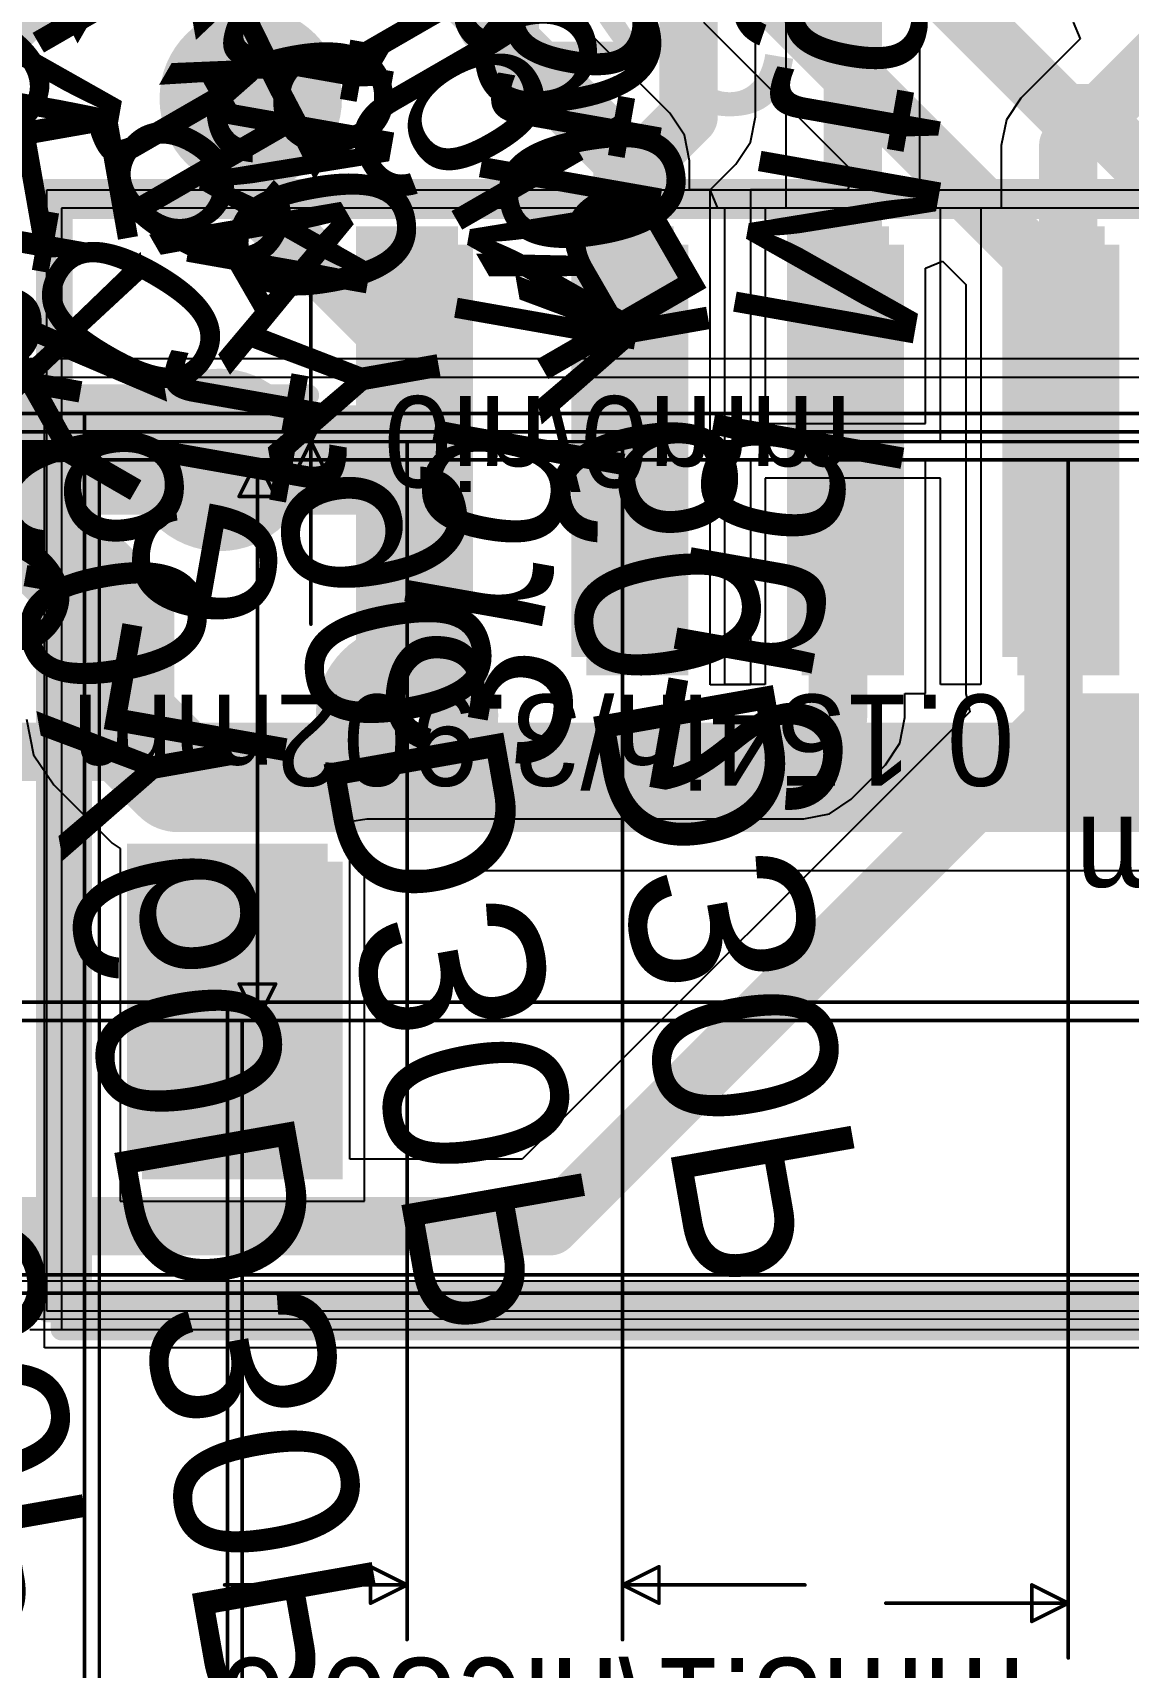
# Model space of a CAD drawing. Header units: millimetres. Extents: x 44.3 to 117.6, y 98.8 to 161.5.
# Drawn here: x 80.27 to 87.9, y 108.94 to 120.32 of the extents above; entities that cross this region are included whole.
import ezdxf

# ---------------------------------------------------------------- set-up
doc = ezdxf.new("R2010")
doc.units = ezdxf.units.MM
for name, color, linetype in [('BottomLayer', 5, 'Continuous'), ('BottomOverlay', 54, 'Continuous'), ('BottomPaste', 16, 'Continuous'), ('BottomSolder', 6, 'Continuous'), ('KeepOutLayer', 6, 'Continuous'), ('Mechanical13', 56, 'Continuous'), ('Mechanical15', 56, 'Continuous'), ('Mechanical5', 56, 'Continuous'), ('Mechanical7', 56, 'Continuous'), ('TopLayer', 1, 'Continuous'), ('TopOverlay', 2, 'Continuous'), ('TopPaste', 8, 'Continuous'), ('TopSolder', 216, 'Continuous'), ('ViaHoleLayer', 16, 'Continuous')]:
    doc.layers.add(name, color=color, linetype=linetype)
doc.styles.add('Arial', font='arial.ttf', dxfattribs={"height": 0.2})

# ---------------------------------------------------------------- blocks, each defined once
blk = doc.blocks.new('CONN_S5B_ZR_SM4A_TF_JST_B_6')
at = {"layer": 'Mechanical7', "text_generation_flag": 2}
for s, p in [('Alt Padstyle 2: OX90Y60D30P', (-5.57250346, 18.8976)), ('Alt Padstyle 1: OX60Y90D30P', (-5.57250346, 16.99260254)), ('Right Mtg Padstyle: EX60Y60D30P', (-6.84250346, 15.0876)), ('Left Mtg Padstyle: EX60Y60D30P', (-6.52500092, 13.1826)), ('3rd Mtg Padstyle: EX70Y70D70P', (-6.207500919999999, 11.2776)), ('2nd Mtg Padstyle: EX70Y70D70P', (-6.207500919999999, 9.372599999999998))]:
    blk.add_text(s, height=1.27, rotation=180, dxfattribs=at).set_placement(p)
blk = doc.blocks.new('CONN_S5B_ZR_SM4A_TF_JST_B_7')
at = {"layer": 'Mechanical7', "text_generation_flag": 2}
for s, p in [('Alt Padstyle 1: OX60Y90D30P', (-5.57250092, 16.9926)), ('Right Mtg Padstyle: EX60Y60D30P', (-6.84250092, 15.0876))]:
    blk.add_text(s, height=1.27, rotation=180, dxfattribs=at).set_placement(p)
blk = doc.blocks.new('CONN_S5B_ZR_SM4A_TF_JST_B_8')
at = {"layer": 'Mechanical7', "const_width": 0.0254}
for points in [[(10.7851194, -2.54e-06), (10.7851194, 1.26999746)], [(10.6581194, 0.25399746), (10.9121194, 0.25399746)], [(10.6581194, 0.25399746), (10.7851194, -2.54e-06)], [(10.7851194, -2.54e-06), (10.9121194, 0.25399746)], [(2.54e-05, -2.54e-06), (11.1661194, -2.54e-06)], [(2.54e-05, -2.54e-06), (11.1661194, -2.54e-06)], [(10.6581194, -0.25400254), (10.7851194, -2.54e-06)], [(10.7851194, -2.54e-06), (10.9121194, -0.25400254)], [(10.7851194, -1.27000254), (10.7851194, -2.54e-06)], [(10.6581194, -0.25400254), (10.9121194, -0.25400254)]]:
    blk.add_lwpolyline(points, dxfattribs=at)
at = {"layer": 'Mechanical7', "const_width": 0.0127}
for points in [[(10.7787694, 1.26999746, 1), (10.7914694, 1.26999746, 1)], [(10.6517694, 0.25399746, 1), (10.6644694, 0.25399746, 1)], [(10.6517694, 0.25399746, 1), (10.6644694, 0.25399746, 1)], [(10.9057694, 0.25399746, 1), (10.9184694, 0.25399746, 1)], [(10.9057694, 0.25399746, 1), (10.9184694, 0.25399746, 1)], [(10.7787694, -2.54e-06, 1), (10.7914694, -2.54e-06, 1)], [(10.7787694, -2.54e-06, 1), (10.7914694, -2.54e-06, 1)], [(10.7787694, -2.54e-06, 1), (10.7914694, -2.54e-06, 1)], [(10.7787694, -2.54e-06, 1), (10.7914694, -2.54e-06, 1)], [(10.7787694, -2.54e-06, 1), (10.7914694, -2.54e-06, 1)], [(10.7787694, -2.54e-06, 1), (10.7914694, -2.54e-06, 1)], [(11.1597694, -2.54e-06, 1), (11.1724694, -2.54e-06, 1)], [(11.1597694, -2.54e-06, 1), (11.1724694, -2.54e-06, 1)], [(10.6517694, -0.25400254, 1), (10.6644694, -0.25400254, 1)], [(10.6517694, -0.25400254, 1), (10.6644694, -0.25400254, 1)], [(10.9057694, -0.25400254, 1), (10.9184694, -0.25400254, 1)], [(10.9057694, -0.25400254, 1), (10.9184694, -0.25400254, 1)], [(10.7787694, -1.27000254, 1), (10.7914694, -1.27000254, 1)]]:
    blk.add_lwpolyline(points, format="xyb", close=True, dxfattribs=at)
at = {"layer": 'Mechanical7', "text_generation_flag": 2}
blk.add_text('0in/0mm', height=0.635, rotation=180, dxfattribs=at).set_placement((11.29309908, 0.3175))
blk = doc.blocks.new('CONN_S5B_ZR_SM4A_TF_JST_B_9')
at = {"layer": 'Mechanical7', "text_generation_flag": 2}
for s, p in [('Alt Padstyle 2: OX90Y60D30P', (-5.57250346, 18.8976)), ('Alt Padstyle 1: OX60Y90D30P', (-5.57250092, 16.9926)), ('Right Mtg Padstyle: EX60Y60D30P', (-6.84250092, 15.08759746)), ('Left Mtg Padstyle: EX60Y60D30P', (-6.52500092, 13.18259746))]:
    blk.add_text(s, height=1.27, rotation=-180, dxfattribs=at).set_placement(p)
blk = doc.blocks.new('CONN_S5B_ZR_SM4A_TF_JST_B_10')
at = {"layer": 'BottomLayer'}
for points in [[(-0.3555746, 1.49859746), (0.3556254, 1.49859746), (0.3556254, -1.49860254), (-0.3555746, -1.49860254)], [(1.144397, 1.49859746), (1.855597, 1.49859746), (1.855597, -1.49860254), (1.144397, -1.49860254)], [(2.6444194, 1.49859746), (3.3556194, 1.49859746), (3.3556194, -1.49860254), (2.6444194, -1.49860254)], [(4.144391, 1.49859746), (4.855591, 1.49859746), (4.855591, -1.49860254), (4.144391, -1.49860254)], [(-0.6531101999999998, -2.89870134), (-0.6531102000000001, -4.905301339999999), (-1.8469102, -4.905301339999999), (-1.8469102, -2.89870134)]]:
    blk.add_hatch(color=5, dxfattribs=at).paths.add_polyline_path(points)
at = {"layer": 'BottomPaste'}
for points in [[(-0.3555746, 1.49859746), (0.3556254, 1.49859746), (0.3556254, -1.49860254), (-0.3555746, -1.49860254)], [(1.144397, 1.49859746), (1.855597, 1.49859746), (1.855597, -1.49860254), (1.144397, -1.49860254)], [(2.6444194, 1.49859746), (3.3556194, 1.49859746), (3.3556194, -1.49860254), (2.6444194, -1.49860254)], [(4.144391, 1.49859746), (4.855591, 1.49859746), (4.855591, -1.49860254), (4.144391, -1.49860254)], [(-0.6531101999999998, -2.89870134), (-0.6531102000000001, -4.905301339999999), (-1.8469102, -4.905301339999999), (-1.8469102, -2.89870134)]]:
    blk.add_hatch(color=16, dxfattribs=at).paths.add_polyline_path(points)
at = {"layer": 'BottomSolder'}
for points in [[(-0.3555746, 1.49859746), (0.3556254, 1.49859746), (0.3556254, -1.49860254), (-0.3555746, -1.49860254)], [(1.144397, 1.49859746), (1.855597, 1.49859746), (1.855597, -1.49860254), (1.144397, -1.49860254)], [(2.6444194, 1.49859746), (3.3556194, 1.49859746), (3.3556194, -1.49860254), (2.6444194, -1.49860254)], [(4.144391, 1.49859746), (4.855591, 1.49859746), (4.855591, -1.49860254), (4.144391, -1.49860254)], [(-0.5515101999999998, -2.79710134), (-0.5515102000000002, -5.00690134), (-1.9485102, -5.00690134), (-1.9485102, -2.79710134)]]:
    blk.add_hatch(color=6, dxfattribs=at).paths.add_polyline_path(points)
at = {"layer": 'BottomOverlay', "const_width": 0.1524}
for points in [[(-2.3720806, -5.92597494), (-2.3720806, 0.32242506)], [(-2.3720806, 0.32242506), (-0.6883146, 0.32242506)], [(-2.3720806, -5.92597494), (8.372119399999999, -5.92597494)]]:
    blk.add_lwpolyline(points, dxfattribs=at)
at = {"layer": 'BottomOverlay', "const_width": 0.0762}
for points in [[(-2.4101806, 0.32242506, 1), (-2.3339806, 0.32242506, 1)], [(-2.4101806, 0.32242506, 1), (-2.3339806, 0.32242506, 1)], [(-0.7264145999999999, 0.32242506, 1), (-0.6502146, 0.32242506, 1)], [(-2.4101806, -5.92597494, 1), (-2.3339806, -5.92597494, 1)], [(-2.4101806, -5.92597494, 1), (-2.3339806, -5.92597494, 1)]]:
    blk.add_lwpolyline(points, format="xyb", close=True, dxfattribs=at)
at = {"layer": 'Mechanical13', "const_width": 0.0254}
for points in [[(-2.2450806, -5.79897494), (-2.2450806, 0.19542506)], [(-2.2450806, 0.19542506), (8.245119399999998, 0.19542506)], [(-2.2450806, -5.79897494), (8.245119399999998, -5.79897494)]]:
    blk.add_lwpolyline(points, dxfattribs=at)
at = {"layer": 'Mechanical13'}
for points, const_width in [([(-2.2514306, 0.19542506, 1), (-2.2387306, 0.19542506, 1)], 0.0127), ([(-2.2514306, 0.19542506, 1), (-2.2387306, 0.19542506, 1)], 0.0127), ([(0.3809999999999999, -1.905, 1), (-0.3809999999999999, -1.905, 1)], 0.508), ([(-0.508, -1.905, 1), (-0.254, -1.905, 1)], 0.254), ([(0.254, -1.905, 1), (0.508, -1.905, 1)], 0.254), ([(-2.2514306, -5.79897494, 1), (-2.2387306, -5.79897494, 1)], 0.0127), ([(-2.2514306, -5.79897494, 1), (-2.2387306, -5.79897494, 1)], 0.0127)]:
    blk.add_lwpolyline(points, format="xyb", close=True, dxfattribs=dict(at, const_width=const_width))
at = {"layer": 'Mechanical15'}
for p, q in [((-2.50730004, -6.05300034), (-2.50730004, 1.7526)), ((-2.50730004, 1.7526), (8.5072982, 1.7526)), ((8.5072982, -6.05300034), (-2.50730004, -6.05300034))]:
    blk.add_line(p, q, dxfattribs=at)
at = {"layer": 'Mechanical15', "const_width": 0.1524}
for points in [[(-2.5073102, 1.75259746), (8.5072982, 1.75259746)], [(-2.5073102, -6.052974939999999), (-2.5073102, 1.75259746)], [(-2.5073102, -6.052974939999999), (8.5072982, -6.052974939999999)]]:
    blk.add_lwpolyline(points, dxfattribs=at)
at = {"layer": 'Mechanical15', "const_width": 0.0762}
for points in [[(-2.5454102, 1.75259746, 1), (-2.4692102, 1.75259746, 1)], [(-2.5454102, 1.75259746, 1), (-2.4692102, 1.75259746, 1)], [(-2.5454102, -6.052974939999999, 1), (-2.4692102, -6.052974939999999, 1)], [(-2.5454102, -6.052974939999999, 1), (-2.4692102, -6.052974939999999, 1)]]:
    blk.add_lwpolyline(points, format="xyb", close=True, dxfattribs=at)
at = {"layer": 'Mechanical5'}
for p, q in [((8.62609908, 0.57639966), (-2.62610092, 0.57639966)), ((-2.62610092, -6.180000339999999), (8.62609908, -6.180000339999999))]:
    blk.add_line(p, q, dxfattribs=at)
at = {"layer": 'Mechanical7', "const_width": 0.0254}
for points in [[(-11.7783102, 0.19542506), (-2.2450806, 0.19542506)], [(-13.0483102, -2.54e-06), (3.0000194, -2.54e-06)], [(-4.7933102, -2.54e-06), (3.0000194, -2.54e-06)], [(2.54e-05, -2.54e-06), (11.1661194, -2.54e-06)], [(2.54e-05, -2.54e-06), (11.1661194, -2.54e-06)], [(2.54e-05, -8.33897494), (2.54e-05, -2.54e-06)], [(1.499997, -8.33897494), (1.499997, -2.54e-06)], [(-4.7933102, -3.90200134), (7.249998199999999, -3.90200134)], [(-1.2500102, -14.05397494), (-1.2500102, -3.90200134)], [(-13.0483102, -5.79897494), (-2.2450806, -5.79897494)], [(-11.7783102, -5.79897494), (-2.2450806, -5.79897494)], [(-2.2450806, -16.59397494), (-2.2450806, -5.79897494)], [(-0.2539745999999999, -8.084974939999999), (-0.2539745999999999, -7.83097494)], [(-0.2539745999999999, -7.83097494), (2.54e-05, -7.957974939999999)], [(1.499997, -7.957974939999999), (1.753997, -7.83097494)], [(1.753997, -8.084974939999999), (1.753997, -7.83097494)], [(-1.2699746, -7.957974939999999), (2.54e-05, -7.957974939999999)], [(-0.2539745999999999, -8.084974939999999), (2.54e-05, -7.957974939999999)], [(1.499997, -7.957974939999999), (1.753997, -8.084974939999999)], [(1.499997, -7.957974939999999), (2.769997, -7.957974939999999)]]:
    blk.add_lwpolyline(points, dxfattribs=at)
at = {"layer": 'Mechanical7', "const_width": 0.0127}
for points in [[(-2.2514306, 0.19542506, 1), (-2.2387306, 0.19542506, 1)], [(-0.006324599999999999, -2.54e-06, 1), (0.006375399999999999, -2.54e-06, 1)], [(-0.006324599999999999, -2.54e-06, 1), (0.006375399999999999, -2.54e-06, 1)], [(-0.006324599999999999, -2.54e-06, 1), (0.006375399999999999, -2.54e-06, 1)], [(1.493647, -2.54e-06, 1), (1.506347, -2.54e-06, 1)], [(2.993669399999999, -2.54e-06, 1), (3.0063694, -2.54e-06, 1)], [(2.993669399999999, -2.54e-06, 1), (3.0063694, -2.54e-06, 1)], [(-1.2563602, -3.90200134, 1), (-1.2436602, -3.90200134, 1)], [(-2.2514306, -5.79897494, 1), (-2.2387306, -5.79897494, 1)], [(-2.2514306, -5.79897494, 1), (-2.2387306, -5.79897494, 1)], [(-2.2514306, -5.79897494, 1), (-2.2387306, -5.79897494, 1)], [(-0.2603246, -7.83097494, 1), (-0.2476246, -7.83097494, 1)], [(-0.2603246, -7.83097494, 1), (-0.2476246, -7.83097494, 1)], [(1.747647, -7.83097494, 1), (1.760347, -7.83097494, 1)], [(1.747647, -7.83097494, 1), (1.760347, -7.83097494, 1)], [(-1.2763246, -7.957974939999999, 1), (-1.2636246, -7.957974939999999, 1)], [(-0.006324599999999999, -7.957974939999999, 1), (0.006375399999999999, -7.957974939999999, 1)], [(-0.006324599999999999, -7.957974939999999, 1), (0.006375399999999999, -7.957974939999999, 1)], [(-0.006324599999999999, -7.957974939999999, 1), (0.006375399999999999, -7.957974939999999, 1)], [(1.493647, -7.957974939999999, 1), (1.506347, -7.957974939999999, 1)], [(1.493647, -7.957974939999999, 1), (1.506347, -7.957974939999999, 1)], [(1.493647, -7.957974939999999, 1), (1.506347, -7.957974939999999, 1)], [(2.763647, -7.957974939999999, 1), (2.776347, -7.957974939999999, 1)], [(-0.2603246, -8.084974939999999, 1), (-0.2476246, -8.084974939999999, 1)], [(-0.2603246, -8.084974939999999, 1), (-0.2476246, -8.084974939999999, 1)], [(1.747647, -8.084974939999999, 1), (1.760347, -8.084974939999999, 1)], [(1.747647, -8.084974939999999, 1), (1.760347, -8.084974939999999, 1)], [(-0.006324599999999999, -8.33897494, 1), (0.006375399999999999, -8.33897494, 1)], [(1.493647, -8.33897494, 1), (1.506347, -8.33897494, 1)]]:
    blk.add_lwpolyline(points, format="xyb", close=True, dxfattribs=at)
at = {"layer": 'Mechanical7', "text_generation_flag": 2}
blk.add_text('0.059in/1.5mm', height=0.635, rotation=180, dxfattribs=at).set_placement((-1.3137515, -8.46600034))
blk = doc.blocks.new('CONN_S5B_ZR_SM4A_TF_JST_B_11')
at = {"layer": 'Mechanical7', "text_generation_flag": 2}
for s, p in [('Alt Padstyle 2: OX90Y60D30P', (-5.57250092, 18.8976)), ('Alt Padstyle 1: OX60Y90D30P', (-5.57250092, 16.9926)), ('Right Mtg Padstyle: EX60Y60D30P', (-6.84250092, 15.0876)), ('Left Mtg Padstyle: EX60Y60D30P', (-6.52499838, 13.18260254)), ('3rd Mtg Padstyle: EX70Y70D70P', (-6.20749838, 11.27760254)), ('2nd Mtg Padstyle: EX70Y70D70P', (-6.20749838, 9.372602539999999))]:
    blk.add_text(s, height=1.27, rotation=-180, dxfattribs=at).set_placement(p)
blk = doc.blocks.new('CONN_S5B_ZR_SM4A_TF_JST_12')
at = {"layer": 'TopLayer'}
for points in [[(6.653098200000001, 2.89870134), (6.653098200000001, 4.905301339999999), (7.8468982, 4.905301339999999), (7.8468982, 2.89870134)], [(1.144397, 1.49860254), (1.855597, 1.49860254), (1.855597, -1.49859746), (1.144397, -1.49859746)], [(2.6444194, 1.49860254), (3.3556194, 1.49860254), (3.3556194, -1.49859746), (2.6444194, -1.49859746)], [(4.144391, 1.49860254), (4.855591, 1.49860254), (4.855591, -1.49859746), (4.144391, -1.49859746)], [(5.644413399999999, 1.49860254), (6.3556134, 1.49860254), (6.3556134, -1.49859746), (5.644413399999999, -1.49859746)]]:
    blk.add_hatch(color=1, dxfattribs=at).paths.add_polyline_path(points)
at = {"layer": 'TopPaste'}
for points in [[(6.653098200000001, 2.89870134), (6.653098200000001, 4.905301339999999), (7.8468982, 4.905301339999999), (7.8468982, 2.89870134)], [(1.144397, 1.49860254), (1.855597, 1.49860254), (1.855597, -1.49859746), (1.144397, -1.49859746)], [(2.6444194, 1.49860254), (3.3556194, 1.49860254), (3.3556194, -1.49859746), (2.6444194, -1.49859746)], [(4.144391, 1.49860254), (4.855591, 1.49860254), (4.855591, -1.49859746), (4.144391, -1.49859746)], [(5.644413399999999, 1.49860254), (6.3556134, 1.49860254), (6.3556134, -1.49859746), (5.644413399999999, -1.49859746)]]:
    blk.add_hatch(color=8, dxfattribs=at).paths.add_polyline_path(points)
at = {"layer": 'TopSolder'}
for points in [[(6.5514982, 2.79710134), (6.5514982, 5.00690134), (7.9484982, 5.00690134), (7.9484982, 2.79710134)], [(1.144397, 1.49860254), (1.855597, 1.49860254), (1.855597, -1.49859746), (1.144397, -1.49859746)], [(2.6444194, 1.49860254), (3.3556194, 1.49860254), (3.3556194, -1.49859746), (2.6444194, -1.49859746)], [(4.144391, 1.49860254), (4.855591, 1.49860254), (4.855591, -1.49859746), (4.144391, -1.49859746)], [(5.644413399999999, 1.49860254), (6.3556134, 1.49860254), (6.3556134, -1.49859746), (5.644413399999999, -1.49859746)]]:
    blk.add_hatch(color=216, dxfattribs=at).paths.add_polyline_path(points)
at = {"layer": 'Mechanical13', "const_width": 0.0254}
for points in [[(8.245119399999998, 5.79897494), (-2.2450806, 5.79897494)], [(8.245119399999998, 5.79897494), (8.245119399999998, -0.19542506)], [(8.245119399999998, -0.19542506), (-2.2450806, -0.19542506)]]:
    blk.add_lwpolyline(points, dxfattribs=at)
at = {"layer": 'Mechanical13', "const_width": 0.0127}
for points in [[(8.2387694, 5.79897494, 1), (8.2514694, 5.79897494, 1)], [(8.2387694, 5.79897494, 1), (8.2514694, 5.79897494, 1)], [(8.2387694, -0.19542506, 1), (8.2514694, -0.19542506, 1)], [(8.2387694, -0.19542506, 1), (8.2514694, -0.19542506, 1)]]:
    blk.add_lwpolyline(points, format="xyb", close=True, dxfattribs=at)
at = {"layer": 'Mechanical15'}
for p, q in [((8.5072982, 6.05300034), (-2.50730004, 6.05300034)), ((8.5072982, -1.7526), (8.5072982, 6.05300034)), ((-2.50730004, -1.7526), (8.5072982, -1.7526))]:
    blk.add_line(p, q, dxfattribs=at)
at = {"layer": 'Mechanical15', "const_width": 0.1524}
for points in [[(8.5072982, 6.052974939999999), (-2.5073102, 6.052974939999999)], [(8.5072982, 6.052974939999999), (8.5072982, -1.75259746)], [(8.5072982, -1.75259746), (-2.5073102, -1.75259746)]]:
    blk.add_lwpolyline(points, dxfattribs=at)
at = {"layer": 'Mechanical15', "const_width": 0.0762}
for points in [[(8.4691982, 6.052974939999999, 1), (8.5453982, 6.052974939999999, 1)], [(8.4691982, 6.052974939999999, 1), (8.5453982, 6.052974939999999, 1)], [(8.4691982, -1.75259746, 1), (8.5453982, -1.75259746, 1)], [(8.4691982, -1.75259746, 1), (8.5453982, -1.75259746, 1)]]:
    blk.add_lwpolyline(points, format="xyb", close=True, dxfattribs=at)
at = {"layer": 'Mechanical5'}
for p, q in [((-2.62610092, 6.180000339999999), (8.62609908, 6.180000339999999)), ((8.62609908, 6.180000339999999), (8.62609908, -0.57639966)), ((8.62609908, -0.57639966), (-2.62610092, -0.57639966))]:
    blk.add_line(p, q, dxfattribs=at)
at = {"layer": 'Mechanical7', "const_width": 0.0254}
for points in [[(8.245119399999998, 16.59397494), (8.245119399999998, 5.79897494)], [(7.249998199999999, 14.05397494), (7.249998199999999, 3.90200134)], [(1.499997, 8.33897494), (1.499997, 2.54e-06)], [(1.753997, 8.084974939999999), (1.499997, 7.957974939999999)], [(1.753997, 8.084974939999999), (1.753997, 7.83097494)], [(1.753997, 7.83097494), (1.499997, 7.957974939999999)], [(2.769997, 7.957974939999999), (1.499997, 7.957974939999999)], [(7.249998199999999, 3.90200134), (-4.7933102, 3.90200134)], [(3.0000194, 2.54e-06), (-13.0483102, 2.54e-06)], [(3.0000194, 2.54e-06), (-4.7933102, 2.54e-06)], [(11.1661194, 2.54e-06), (-2.54e-05, 2.54e-06)], [(11.1661194, 2.54e-06), (-2.54e-05, 2.54e-06)]]:
    blk.add_lwpolyline(points, dxfattribs=at)
at = {"layer": 'Mechanical7', "const_width": 0.0127}
for points in [[(1.493647, 8.33897494, 1), (1.506347, 8.33897494, 1)], [(1.747647, 8.084974939999999, 1), (1.760347, 8.084974939999999, 1)], [(1.747647, 8.084974939999999, 1), (1.760347, 8.084974939999999, 1)], [(1.493647, 7.957974939999999, 1), (1.506347, 7.957974939999999, 1)], [(1.493647, 7.957974939999999, 1), (1.506347, 7.957974939999999, 1)], [(1.493647, 7.957974939999999, 1), (1.506347, 7.957974939999999, 1)], [(2.763647, 7.957974939999999, 1), (2.776347, 7.957974939999999, 1)], [(1.747647, 7.83097494, 1), (1.760347, 7.83097494, 1)], [(1.747647, 7.83097494, 1), (1.760347, 7.83097494, 1)], [(8.2387694, 5.79897494, 1), (8.2514694, 5.79897494, 1)], [(7.2436482, 3.90200134, 1), (7.2563482, 3.90200134, 1)], [(7.2436482, 3.90200134, 1), (7.2563482, 3.90200134, 1)], [(1.493647, 2.54e-06, 1), (1.506347, 2.54e-06, 1)], [(2.993669399999999, 2.54e-06, 1), (3.0063694, 2.54e-06, 1)], [(2.993669399999999, 2.54e-06, 1), (3.0063694, 2.54e-06, 1)]]:
    blk.add_lwpolyline(points, format="xyb", close=True, dxfattribs=at)
at = {"layer": 'TopOverlay', "const_width": 0.1524}
for points in [[(8.372119399999999, 5.92597494), (-2.3720806, 5.92597494)], [(8.372119399999999, 5.92597494), (8.372119399999999, -0.32242506)], [(8.372119399999999, -0.32242506), (6.6883534, -0.32242506)]]:
    blk.add_lwpolyline(points, dxfattribs=at)
at = {"layer": 'TopOverlay', "const_width": 0.0762}
for points in [[(8.334019399999999, 5.92597494, 1), (8.410219399999999, 5.92597494, 1)], [(8.334019399999999, 5.92597494, 1), (8.410219399999999, 5.92597494, 1)], [(6.6502534, -0.32242506, 1), (6.726453399999999, -0.32242506, 1)], [(8.334019399999999, -0.32242506, 1), (8.410219399999999, -0.32242506, 1)], [(8.334019399999999, -0.32242506, 1), (8.410219399999999, -0.32242506, 1)]]:
    blk.add_lwpolyline(points, format="xyb", close=True, dxfattribs=at)
blk = doc.blocks.new('CONN_S5B_ZR_SM4A_TF_JST_13')
at = {"layer": 'BottomOverlay'}
for points, const_width in [([(-3.76910092, 0, 1), (-4.531100919999999, 0, 1)], 0.508), ([(-4.65810092, 0, 1), (-4.40410092, 0, 1)], 0.254), ([(-3.896100919999999, 0, 1), (-3.64210092, 0, 1)], 0.254)]:
    blk.add_lwpolyline(points, format="xyb", close=True, dxfattribs=dict(at, const_width=const_width))
at = {"layer": 'Mechanical7', "const_width": 0.0254}
for points in [[(-2.24510092, 5.7990232), (-13.04827972, 5.7990232)], [(-2.24510092, 5.7990232), (-11.77827972, 5.7990232)], [(7.24997788, 3.9019988), (-4.79327972, 3.9019988)], [(-4.41227972, 3.9019988), (-4.53927972, 3.6479988)], [(-4.41227972, 3.9019988), (-4.41227972, 0)], [(-4.285279719999999, 3.6479988), (-4.41227972, 3.9019988)], [(-4.285279719999999, 3.6479988), (-4.53927972, 3.6479988)], [(-4.41227972, 0), (-4.53927972, 0.254)], [(-4.285279719999999, 0.254), (-4.53927972, 0.254)], [(-4.285279719999999, 0.254), (-4.41227972, 0)], [(2.99999908, 0), (-13.04827972, 0)], [(2.99999908, 0), (-4.79327972, 0)], [(-2.24510092, -0.1953768), (-11.77827972, -0.1953768)]]:
    blk.add_lwpolyline(points, dxfattribs=at)
at = {"layer": 'Mechanical7', "const_width": 0.0127}
for points in [[(-4.79962972, 3.9019988, 1), (-4.78692972, 3.9019988, 1)], [(-4.418629719999999, 3.9019988, 1), (-4.40592972, 3.9019988, 1)], [(-4.418629719999999, 3.9019988, 1), (-4.40592972, 3.9019988, 1)], [(-4.418629719999999, 3.9019988, 1), (-4.40592972, 3.9019988, 1)], [(-4.54562972, 3.6479988, 1), (-4.53292972, 3.6479988, 1)], [(-4.54562972, 3.6479988, 1), (-4.53292972, 3.6479988, 1)], [(-4.29162972, 3.6479988, 1), (-4.27892972, 3.6479988, 1)], [(-4.29162972, 3.6479988, 1), (-4.27892972, 3.6479988, 1)], [(-4.54562972, 0.254, 1), (-4.53292972, 0.254, 1)], [(-4.54562972, 0.254, 1), (-4.53292972, 0.254, 1)], [(-4.29162972, 0.254, 1), (-4.27892972, 0.254, 1)], [(-4.29162972, 0.254, 1), (-4.27892972, 0.254, 1)], [(-4.79962972, 0, 1), (-4.78692972, 0, 1)], [(-4.418629719999999, 0, 1), (-4.40592972, 0, 1)], [(-4.418629719999999, 0, 1), (-4.40592972, 0, 1)], [(-4.418629719999999, 0, 1), (-4.40592972, 0, 1)]]:
    blk.add_lwpolyline(points, format="xyb", close=True, dxfattribs=at)
at = {"layer": 'TopOverlay'}
for points, const_width in [([(-3.76910092, 0, 1), (-4.531100919999999, 0, 1)], 0.508), ([(-4.65810092, 0, 1), (-4.40410092, 0, 1)], 0.254), ([(-3.896100919999999, 0, 1), (-3.64210092, 0, 1)], 0.254)]:
    blk.add_lwpolyline(points, format="xyb", close=True, dxfattribs=dict(at, const_width=const_width))
at = {"layer": 'Mechanical7'}
for s, p in [('0.236in/5.994mm', (-16.66780004, 2.48430034)), ('0.154in/3.902mm', (-9.68280004, 1.63350194))]:
    blk.add_text(s, height=0.635, dxfattribs=at).set_placement(p)

msp = doc.modelspace()

# ---------------------------------------------------------------- hatches: boundary and pattern name
at = {"layer": 'BottomLayer'}
h = msp.add_hatch(color=5, dxfattribs=at)
edge = h.paths.add_edge_path()
edge.add_arc((81.788, 119.8626), 0.635, 0, 360)
h = msp.add_hatch(color=5, dxfattribs=at)
edge = h.paths.add_edge_path()
edge.add_arc((80.00999999999999, 117.348), 0.635, 0, 360)
at = {"layer": 'TopLayer'}
h = msp.add_hatch(color=1, dxfattribs=at)
edge = h.paths.add_edge_path()
edge.add_arc((81.788, 119.8626), 0.635, 0, 360)
h = msp.add_hatch(color=1, dxfattribs=at)
edge = h.paths.add_edge_path()
edge.add_arc((80.00999999999999, 117.348), 0.635, 0, 360)
at = {"layer": 'ViaHoleLayer'}
h = msp.add_hatch(color=16, dxfattribs=at)
edge = h.paths.add_edge_path()
edge.add_arc((81.788, 119.8626), 0.3556, 0, 360)
h = msp.add_hatch(color=16, dxfattribs=at)
edge = h.paths.add_edge_path()
edge.add_arc((80.00999999999999, 117.348), 0.3556, 0, 360)

# ---------------------------------------------------------------- linework, layer by layer
at = {"layer": 'BottomLayer'}
for p, q in [((84.70562688, 119.76042342), (83.90515604, 120.56089172)), ((84.93875823999998, 120.396), (85.98982294, 119.34493276)), ((84.80667824, 119.60918928), (84.70562688, 119.76042342)), ((84.84216203999999, 119.4308), (84.80667824, 119.60918928)), ((84.84216203999999, 119.2276), (84.84216203999999, 119.4308)), ((85.98982294, 119.34493276), (85.94122257999999, 119.2276)), ((84.98560599999999, 119.2276), (84.84216203999999, 119.2276)), ((84.98560599999999, 115.78215604), (84.98560599999999, 119.2276)), ((85.94122257999999, 119.2276), (85.2664284, 119.2276)), ((85.2664284, 119.2276), (85.2664284, 117.602)), ((86.4856284, 118.68319164), (86.60296115999999, 118.73179454)), ((86.4856284, 117.602), (86.4856284, 118.68319164)), ((86.60296115999999, 118.73179454), (86.76639999999999, 118.5683557)), ((86.76639999999999, 118.5683557), (86.76639999999999, 115.72240254)), ((85.2664284, 117.602), (86.4856284, 117.602)), ((86.4856284, 117.348), (85.2664284, 117.348)), ((85.2664284, 117.348), (85.2664284, 115.78215604)), ((86.4856284, 115.7224), (86.4856284, 117.348)), ((85.2664284, 115.78215604), (84.98560599999999, 115.78215604)), ((86.34218444, 115.55406404), (86.34218444, 115.7224)), ((86.34218444, 115.7224), (86.4856284, 115.7224)), ((86.76639999999999, 115.72240254), (86.76639746, 115.72240254)), ((86.76639746, 115.72240254), (86.7929557, 115.5954)), ((86.7929557, 115.5954), (83.67771427999999, 112.48015604)), ((86.30670063999999, 115.37567476), (86.34218444, 115.55406404)), ((86.20565182, 115.22444316), (86.30670063999999, 115.37567476)), ((85.96758523999999, 114.98637912), (86.20565182, 115.22444316)), ((85.81635618, 114.88532776), (85.96758523999999, 114.98637912)), ((82.4768988, 114.83029866), (82.59580636, 114.84984396)), ((82.4768988, 112.48015604), (82.4768988, 114.83029866)), ((82.59580636, 114.84984396), (85.63796436, 114.84984396)), ((85.63796436, 114.84984396), (85.81635618, 114.88532776)), ((83.67771427999999, 112.48015604), (82.4768988, 112.48015604))]:
    msp.add_line(p, q, dxfattribs=at)
for points, const_width in [([(81.788, 119.8626), (81.788, 125.5106964)], 0.4064), ([(83.439, 120.367806), (83.439, 124.85492174)], 0.4064), ([(84.836, 121.158), (87.37599999999999, 118.618)], 0.4064), ([(86.4108, 120.80396972), (87.45376972, 119.761)], 0.4064), ([(83.439, 120.367806), (84.37600599999999, 119.4308)], 0.4064), ([(87.45376972, 119.761), (87.63, 119.761)], 0.4064), ([(87.63, 119.761), (88.6206, 118.7704)], 0.4064), ([(84.37600599999999, 117.475), (84.37600599999999, 119.4308)], 0.4064), ([(87.37599999999999, 115.5192), (87.37599999999999, 118.618)], 0.4064), ([(80.00999999999999, 117.348), (82.7490344, 117.348)], 0.7619999999999999), ([(82.7490344, 117.348), (82.8760344, 117.475)], 0.4064), ([(85.8760284, 115.55406404), (85.8760284, 117.475)], 0.4064), ([(83.8708, 112.014), (87.37599999999999, 115.5192)], 0.4064), ([(85.63796436, 115.316), (85.8760284, 115.55406404)], 0.4064), ([(87.37599999999999, 115.5192), (90.6018, 115.5192)], 0.4064), ([(74.66006404, 115.316), (85.63796436, 115.316)], 0.4064), ([(74.3204, 112.014), (83.8708, 112.014)], 0.4064)]:
    msp.add_lwpolyline(points, dxfattribs=dict(at, const_width=const_width))
for points, const_width in [([(83.3374, 120.367806, 1), (83.5406, 120.367806, 1)], 0.2032), ([(83.3374, 120.367806, 1), (83.5406, 120.367806, 1)], 0.2032), ([(81.6864, 119.8626, 1), (81.8896, 119.8626, 1)], 0.2032), ([(87.35216972, 119.761, 1), (87.55536972, 119.761, 1)], 0.2032), ([(87.35216972, 119.761, 1), (87.55536972, 119.761, 1)], 0.2032), ([(87.5284, 119.761, 1), (87.7316, 119.761, 1)], 0.2032), ([(87.5284, 119.761, 1), (87.7316, 119.761, 1)], 0.2032), ([(84.27440599999998, 119.4308, 1), (84.477606, 119.4308, 1)], 0.2032), ([(84.27440599999998, 119.4308, 1), (84.477606, 119.4308, 1)], 0.2032), ([(87.2744, 118.618, 1), (87.4776, 118.618, 1)], 0.2032), ([(87.2744, 118.618, 1), (87.4776, 118.618, 1)], 0.2032), ([(79.81949999999999, 117.348, 1), (80.2005, 117.348, 1)], 0.3809999999999999), ([(82.5585344, 117.348, 1), (82.9395344, 117.348, 1)], 0.3809999999999999), ([(82.7744344, 117.475, 1), (82.9776344, 117.475, 1)], 0.2032), ([(84.27440599999998, 117.475, 1), (84.477606, 117.475, 1)], 0.2032), ([(85.77442839999999, 117.475, 1), (85.97762839999999, 117.475, 1)], 0.2032), ([(82.6474344, 117.348, 1), (82.8506344, 117.348, 1)], 0.2032), ([(85.77442839999999, 115.55406404, 1), (85.97762839999999, 115.55406404, 1)], 0.2032), ([(85.77442839999999, 115.55406404, 1), (85.97762839999999, 115.55406404, 1)], 0.2032), ([(87.2744, 115.5192, 1), (87.4776, 115.5192, 1)], 0.2032), ([(87.2744, 115.5192, 1), (87.4776, 115.5192, 1)], 0.2032), ([(87.2744, 115.5192, 1), (87.4776, 115.5192, 1)], 0.2032), ([(85.53636436, 115.316, 1), (85.73956435999999, 115.316, 1)], 0.2032), ([(85.53636436, 115.316, 1), (85.73956435999999, 115.316, 1)], 0.2032), ([(83.7692, 112.014, 1), (83.9724, 112.014, 1)], 0.2032), ([(83.7692, 112.014, 1), (83.9724, 112.014, 1)], 0.2032)]:
    msp.add_lwpolyline(points, format="xyb", close=True, dxfattribs=dict(at, const_width=const_width))
at = {"layer": 'KeepOutLayer', "const_width": 0.0127}
msp.add_lwpolyline([(69.1209184, 111.3664016), (91.2030688, 111.3664016)], dxfattribs=at)
at = {"layer": 'TopLayer'}
for p, q in [((86.44515603999999, 119.1006), (86.44515603999999, 121.8438)), ((85.30215604, 119.7369716), (85.30215604, 120.51469166)), ((85.51284396, 120.53078764), (85.51284396, 119.1006)), ((87.51303046, 120.396), (87.56163081999999, 120.27866724)), ((87.56163081999999, 120.27866724), (87.14940152, 119.8664354)), ((87.14940152, 119.8664354), (87.04835016, 119.71520634)), ((85.26667223999999, 119.55858232), (85.30215604, 119.7369716)), ((87.04835016, 119.71520634), (87.01286636, 119.53681452)), ((85.16562342, 119.40735072), (85.26667223999999, 119.55858232)), ((87.01286636, 119.53681452), (87.01286636, 119.1006)), ((84.98587269999999, 119.2276), (85.16562342, 119.40735072)), ((85.03847864, 119.1006), (84.98587269999999, 119.2276)), ((85.0886284, 119.1006), (85.03847864, 119.1006)), ((85.0886284, 115.78564092), (85.0886284, 119.1006)), ((85.51284396, 119.1006), (85.3694, 119.1006)), ((85.3694, 119.1006), (85.3694, 117.475)), ((86.58859999999999, 119.1006), (86.44515603999999, 119.1006)), ((86.58859999999999, 117.475), (86.58859999999999, 119.1006)), ((87.01286636, 119.1006), (86.8694224, 119.1006)), ((86.8694224, 119.1006), (86.8694224, 115.78564092)), ((85.3694, 117.475), (85.97899999999998, 117.475)), ((85.97899999999998, 117.475), (86.58859999999999, 117.475)), ((85.97899999999998, 117.221), (85.3694, 117.221)), ((85.3694, 117.221), (85.3694, 115.78564092)), ((86.58859999999999, 117.221), (85.97899999999998, 117.221)), ((86.58859999999999, 115.78564092), (86.58859999999999, 117.221)), ((85.3694, 115.78564092), (85.0886284, 115.78564092)), ((86.8694224, 115.78564092), (86.58859999999999, 115.78564092)), ((80.22678138, 115.5439777), (80.27606499999999, 115.2962134)), ((80.27606499999999, 115.2962134), (80.4164127, 115.0861681)), ((80.4164127, 115.0861681), (80.8221904, 114.6803904)), ((80.8221904, 114.6803904), (80.8781212, 114.64301938)), ((80.8781212, 114.64301938), (80.8781212, 112.1887012)), ((82.57992119999999, 112.1887012), (82.57992119999999, 114.49075908)), ((82.57992119999999, 114.49075908), (89.3781296, 114.49075908)), ((80.8781212, 112.1887012), (82.57992119999999, 112.1887012)), ((91.2030688, 111.63185192), (72.84669962, 111.63185192))]:
    msp.add_line(p, q, dxfattribs=at)
for points, const_width in [([(85.97899999999998, 117.348), (85.97899999999998, 121.8438)], 0.4064), ([(84.836, 119.7369716), (84.836, 121.285)], 0.4064), ([(79.21843439999999, 119.4816), (80.6916344, 120.9548)], 0.4064), ([(82.9042284, 120.9548), (84.47902839999999, 119.38)], 0.4064), ([(87.47902239999999, 119.53681452), (88.8492, 120.90699212)], 0.4064), ([(81.788, 119.174006), (81.788, 119.8626)], 0.4064), ([(84.47902839999999, 119.38), (84.836, 119.7369716)], 0.4064), ([(87.47902239999999, 117.348), (87.47902239999999, 119.53681452)], 0.4064), ([(84.47902839999999, 117.348), (84.47902839999999, 119.38)], 0.4064), ([(81.788, 119.174006), (82.979006, 117.983)], 0.4064), ([(82.979006, 117.348), (82.979006, 117.983)], 0.4064), ([(77.421994, 117.348), (80.00999999999999, 117.348)], 0.7619999999999999), ([(80.00999999999999, 117.14180534), (80.8742223, 116.27758304)], 0.7619999999999999), ([(80.8742223, 115.5439777), (80.8742223, 116.27758304)], 0.7619999999999999), ([(80.8742223, 115.5439777), (81.28, 115.1382)], 0.7619999999999999), ([(81.28, 115.1382), (88.97904479999998, 115.1382)], 0.7619999999999999)]:
    msp.add_lwpolyline(points, dxfattribs=dict(at, const_width=const_width))
for points, const_width in [([(81.6864, 119.8626, 1), (81.8896, 119.8626, 1)], 0.2032), ([(84.7344, 119.7369716, 1), (84.93759999999999, 119.7369716, 1)], 0.2032), ([(84.7344, 119.7369716, 1), (84.93759999999999, 119.7369716, 1)], 0.2032), ([(87.37742239999999, 119.53681452, 1), (87.5806224, 119.53681452, 1)], 0.2032), ([(87.37742239999999, 119.53681452, 1), (87.5806224, 119.53681452, 1)], 0.2032), ([(84.3774284, 119.38, 1), (84.5806284, 119.38, 1)], 0.2032), ([(84.3774284, 119.38, 1), (84.5806284, 119.38, 1)], 0.2032), ([(84.3774284, 119.38, 1), (84.5806284, 119.38, 1)], 0.2032), ([(81.6864, 119.174006, 1), (81.8896, 119.174006, 1)], 0.2032), ([(81.6864, 119.174006, 1), (81.8896, 119.174006, 1)], 0.2032), ([(82.877406, 117.983, 1), (83.080606, 117.983, 1)], 0.2032), ([(82.877406, 117.983, 1), (83.080606, 117.983, 1)], 0.2032), ([(79.81949999999999, 117.348, 1), (80.2005, 117.348, 1)], 0.3809999999999999), ([(82.877406, 117.348, 1), (83.080606, 117.348, 1)], 0.2032), ([(84.3774284, 117.348, 1), (84.5806284, 117.348, 1)], 0.2032), ([(85.8774, 117.348, 1), (86.08059999999999, 117.348, 1)], 0.2032), ([(87.37742239999999, 117.348, 1), (87.5806224, 117.348, 1)], 0.2032), ([(79.81949999999999, 117.14180534, 1), (80.2005, 117.14180534, 1)], 0.3809999999999999), ([(80.6837223, 116.27758304, 1), (81.06472229999999, 116.27758304, 1)], 0.3809999999999999), ([(80.6837223, 116.27758304, 1), (81.06472229999999, 116.27758304, 1)], 0.3809999999999999), ([(80.6837223, 115.5439777, 1), (81.06472229999999, 115.5439777, 1)], 0.3809999999999999), ([(80.6837223, 115.5439777, 1), (81.06472229999999, 115.5439777, 1)], 0.3809999999999999), ([(81.08949999999999, 115.1382, 1), (81.4705, 115.1382, 1)], 0.3809999999999999), ([(81.08949999999999, 115.1382, 1), (81.4705, 115.1382, 1)], 0.3809999999999999)]:
    msp.add_lwpolyline(points, format="xyb", close=True, dxfattribs=dict(at, const_width=const_width))

# ---------------------------------------------------------------- block references
for name, p, rotation in [('CONN_S5B_ZR_SM4A_TF_JST_B_11', (69.9530224, 135.8210644), 240), ('CONN_S5B_ZR_SM4A_TF_JST_B_7', (93.57499954, 131.2599229), 120), ('CONN_S5B_ZR_SM4A_TF_JST_B_9', (64.5095484, 125.5562132), 280), ('CONN_S5B_ZR_SM4A_TF_JST_B_6', (94.85603583999999, 119.47358122), 80), ('CONN_S5B_ZR_SM4A_TF_JST_13', (77.42199907999999, 117.348), 180), ('CONN_S5B_ZR_SM4A_TF_JST_12', (88.9790194, 117.34800254), 180)]:
    msp.add_blockref(name, p, dxfattribs=dict(rotation=rotation))
for name, p in [('CONN_S5B_ZR_SM4A_TF_JST_B_8', (71.4219806, 117.47500254)), ('CONN_S5B_ZR_SM4A_TF_JST_B_10', (82.876009, 117.47500254))]:
    msp.add_blockref(name, p)

# ---------------------------------------------------------------- texts
at = {"layer": 'BottomOverlay', "style": 'Arial', "text_generation_flag": 2}
msp.add_text('J4', height=1.524, dxfattribs=at).set_placement((85.59758851999999, 119.76124638))

doc.saveas('drawing.dxf')
